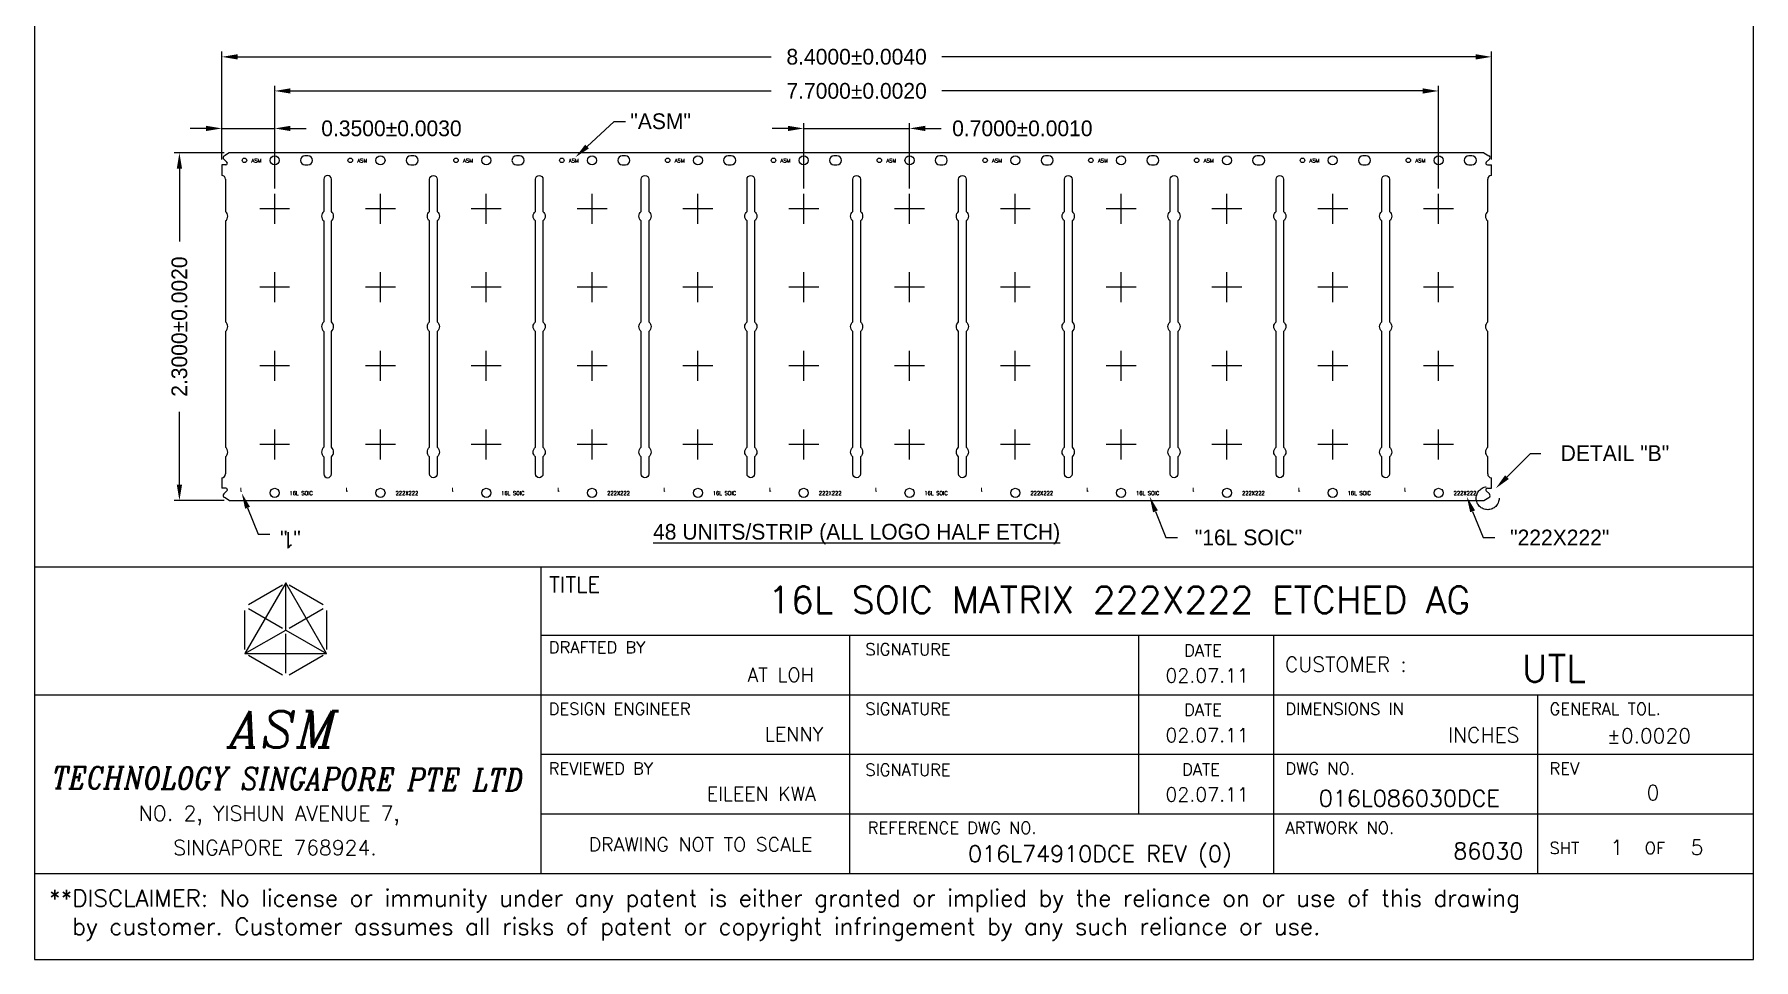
# Model space of a CAD drawing. Header units: inches. Extents: x -27000.02 to -26991.58, y 17307.58 to 17312.32.
# Drawn here: x -27000.018 to -26996.742, y 17307.575 to 17309.338 of the extents above; entities that cross this region are included whole.
import ezdxf
from ezdxf.enums import TextEntityAlignment as Align

# ---------------------------------------------------------------- set-up
doc = ezdxf.new("R2010")
doc.units = ezdxf.units.IN
doc.header["$MEASUREMENT"] = 0
doc.linetypes.add('CENTER', pattern=[2, 1.25, -0.25, 0.25, -0.25])
doc.layers.add('1', color=7, linetype='Continuous')
doc.layers.add('1D', color=4, linetype='Continuous')
doc.styles.add('ABC', font='ITALIC')
doc.styles.add('ROMANS', font='romans', dxfattribs={"height": 2.5})
doc.styles.add('SIMPLEX', font='SIMPLEX')

msp = doc.modelspace()

# ---------------------------------------------------------------- linework, layer by layer
at = {"layer": '1'}
for p, q in [((-26999.6461, 17309.1126), (-26999.6556, 17309.1071)), ((-26997.2557, 17309.1126), (-26997.2462, 17309.1071)), ((-26999.6527, 17309.0896), (-26999.6605, 17309.0896)), ((-26999.6565, 17309.1003), (-26999.6507, 17309.0945)), ((-26997.2453, 17309.1003), (-26997.2511, 17309.0945)), ((-26997.2491, 17309.0896), (-26997.2413, 17309.0896)), ((-26999.6527, 17308.4733), (-26999.6605, 17308.4733)), ((-26999.6565, 17308.4625), (-26999.6507, 17308.4684)), ((-26999.6461, 17308.4502), (-26999.6556, 17308.4557)), ((-26997.2557, 17308.4502), (-26997.2462, 17308.4557)), ((-26997.2453, 17308.4625), (-26997.2511, 17308.4684)), ((-26997.2491, 17308.4733), (-26997.2413, 17308.4733))]:
    msp.add_line(p, q, dxfattribs=at)
for centre, radius, start, end in [((-26999.6535, 17309.1034), 0.00432, 120, 225), ((-26997.2483, 17309.1034), 0.00432, 315, 60), ((-26999.6527, 17309.0925), 0.00288, 270, 45), ((-26997.2491, 17309.0925), 0.00288, 135, 270), ((-26999.6535, 17308.4595), 0.00432, 135, 240), ((-26999.6527, 17308.4704), 0.00288, 315, 90), ((-26997.2491, 17308.4704), 0.00288, 90, 225), ((-26997.2483, 17308.4595), 0.00432, 300, 45)]:
    msp.add_arc(centre, radius, start, end, dxfattribs=at)
at = {"layer": '1D', "color": 7}
for p, q in [((-27000.0175, 17312.3201), (-27000.0175, 17307.739)), ((-26996.7418, 17307.739), (-26996.7418, 17312.3201)), ((-26997.2557, 17309.1126), (-26999.6461, 17309.1126)), ((-26999.6605, 17309.0896), (-26999.6605, 17309.0694)), ((-26997.2413, 17309.0694), (-26997.2413, 17309.0896)), ((-26999.6533, 17309.0622), (-26999.6533, 17309.0007)), ((-26997.2485, 17309.0007), (-26997.2485, 17309.0622)), ((-26999.6533, 17308.9827), (-26999.6533, 17308.7904)), ((-26997.2485, 17308.7904), (-26997.2485, 17308.9827)), ((-26999.6533, 17308.7724), (-26999.6533, 17308.5514)), ((-26997.2485, 17308.5514), (-26997.2485, 17308.7724)), ((-26999.6533, 17308.5334), (-26999.6533, 17308.5006)), ((-26997.2485, 17308.5006), (-26997.2485, 17308.5334)), ((-26999.6605, 17308.4934), (-26999.6605, 17308.4733)), ((-26997.2413, 17308.4733), (-26997.2413, 17308.4934)), ((-26999.6461, 17308.4502), (-26997.2557, 17308.4502)), ((-26996.7418, 17308.3229), (-27000.0175, 17308.3229)), ((-26999.0523, 17308.3229), (-26999.0523, 17307.739)), ((-26996.7418, 17308.1926), (-26999.0523, 17308.1926)), ((-26998.4643, 17308.1926), (-26998.4643, 17307.739)), ((-26997.9139, 17308.1926), (-26997.9139, 17307.8524)), ((-26997.6563, 17308.1926), (-26997.6563, 17307.739)), ((-26996.7418, 17308.0792), (-27000.0175, 17308.0792)), ((-26997.1537, 17308.0792), (-26997.1537, 17307.739)), ((-26996.7418, 17307.9658), (-26999.0523, 17307.9658)), ((-26996.7418, 17307.8524), (-26999.0523, 17307.8524)), ((-27000.0175, 17307.739), (-26996.7418, 17307.739))]:
    msp.add_line(p, q, dxfattribs=at)
at = {"layer": '1D'}
for p, q in [((-26999.6605, 17309.0996), (-26999.6605, 17309.3055)), ((-26997.2413, 17309.0996), (-26997.2413, 17309.3055)), ((-26999.6305, 17309.2955), (-26998.6134, 17309.2955)), ((-26997.2713, 17309.2955), (-26998.2884, 17309.2955)), ((-26999.5597, 17309.0446), (-26999.5597, 17309.2405)), ((-26997.3421, 17309.0446), (-26997.3421, 17309.2405)), ((-26999.5297, 17309.2305), (-26998.6134, 17309.2305)), ((-26997.3721, 17309.2305), (-26998.2884, 17309.2305)), ((-26998.9646, 17309.1246), (-26998.9127, 17309.1726)), ((-26998.9127, 17309.1726), (-26998.8912, 17309.1726)), ((-26998.5517, 17309.0446), (-26998.5517, 17309.1691)), ((-26998.3501, 17309.0446), (-26998.3501, 17309.1691)), ((-26999.6905, 17309.1591), (-26999.7205, 17309.1591)), ((-26999.6605, 17309.1591), (-26999.5597, 17309.1591)), ((-26999.5297, 17309.1591), (-26999.4997, 17309.1591)), ((-26998.5817, 17309.1591), (-26998.6117, 17309.1591)), ((-26998.5517, 17309.1591), (-26998.3501, 17309.1591)), ((-26998.3201, 17309.1591), (-26998.2901, 17309.1591)), ((-26999.6561, 17309.1126), (-26999.7512, 17309.1126)), ((-26999.7412, 17309.0826), (-26999.7412, 17308.9439)), ((-26999.7412, 17308.4802), (-26999.7412, 17308.6189)), ((-26997.2118, 17308.4945), (-26997.1668, 17308.5395)), ((-26997.1668, 17308.5395), (-26997.1475, 17308.5395)), ((-26999.6561, 17308.4502), (-26999.7512, 17308.4502)), ((-26999.6113, 17308.4361), (-26999.5914, 17308.3862)), ((-26997.8814, 17308.4294), (-26997.8615, 17308.3795)), ((-26997.2772, 17308.4294), (-26997.2572, 17308.3795)), ((-26999.5914, 17308.3862), (-26999.5691, 17308.3862)), ((-26997.8615, 17308.3795), (-26997.8392, 17308.3795)), ((-26997.2572, 17308.3795), (-26997.235, 17308.3795))]:
    msp.add_line(p, q, dxfattribs=at)
at = {"layer": '1D', "linetype": 'CENTER', "ltscale": 0.09}
for p, q in [((-26999.5312, 17309.0061), (-26999.5882, 17309.0061)), ((-26999.5597, 17308.9776), (-26999.5597, 17309.0346)), ((-26999.3296, 17309.0061), (-26999.3866, 17309.0061)), ((-26999.3581, 17308.9776), (-26999.3581, 17309.0346)), ((-26999.128, 17309.0061), (-26999.185, 17309.0061)), ((-26999.1565, 17308.9776), (-26999.1565, 17309.0346)), ((-26998.9264, 17309.0061), (-26998.9834, 17309.0061)), ((-26998.9549, 17308.9776), (-26998.9549, 17309.0346)), ((-26998.7248, 17309.0061), (-26998.7818, 17309.0061)), ((-26998.7533, 17308.9776), (-26998.7533, 17309.0346)), ((-26998.5232, 17309.0061), (-26998.5802, 17309.0061)), ((-26998.5517, 17308.9776), (-26998.5517, 17309.0346)), ((-26998.3216, 17309.0061), (-26998.3786, 17309.0061)), ((-26998.3501, 17308.9776), (-26998.3501, 17309.0346)), ((-26998.12, 17309.0061), (-26998.177, 17309.0061)), ((-26998.1485, 17308.9776), (-26998.1485, 17309.0346)), ((-26997.9184, 17309.0061), (-26997.9754, 17309.0061)), ((-26997.9469, 17308.9776), (-26997.9469, 17309.0346)), ((-26997.7168, 17309.0061), (-26997.7738, 17309.0061)), ((-26997.7453, 17308.9776), (-26997.7453, 17309.0346)), ((-26997.5152, 17309.0061), (-26997.5722, 17309.0061)), ((-26997.5437, 17308.9776), (-26997.5437, 17309.0346)), ((-26997.3136, 17309.0061), (-26997.3706, 17309.0061)), ((-26997.3421, 17308.9776), (-26997.3421, 17309.0346)), ((-26999.5597, 17308.8278), (-26999.5597, 17308.8849)), ((-26999.3581, 17308.8278), (-26999.3581, 17308.8849)), ((-26999.1565, 17308.8278), (-26999.1565, 17308.8849)), ((-26998.9549, 17308.8278), (-26998.9549, 17308.8849)), ((-26998.7533, 17308.8278), (-26998.7533, 17308.8849)), ((-26998.5517, 17308.8278), (-26998.5517, 17308.8849)), ((-26998.3501, 17308.8278), (-26998.3501, 17308.8849)), ((-26998.1485, 17308.8278), (-26998.1485, 17308.8849)), ((-26997.9469, 17308.8278), (-26997.9469, 17308.8849)), ((-26997.7453, 17308.8278), (-26997.7453, 17308.8849)), ((-26997.5437, 17308.8278), (-26997.5437, 17308.8849)), ((-26997.3421, 17308.8278), (-26997.3421, 17308.8849)), ((-26999.5312, 17308.8563), (-26999.5882, 17308.8563)), ((-26999.3296, 17308.8563), (-26999.3866, 17308.8563)), ((-26999.128, 17308.8563), (-26999.185, 17308.8563)), ((-26998.9264, 17308.8563), (-26998.9834, 17308.8563)), ((-26998.7248, 17308.8563), (-26998.7818, 17308.8563)), ((-26998.5232, 17308.8563), (-26998.5802, 17308.8563)), ((-26998.3216, 17308.8563), (-26998.3786, 17308.8563)), ((-26998.12, 17308.8563), (-26998.177, 17308.8563)), ((-26997.9184, 17308.8563), (-26997.9754, 17308.8563)), ((-26997.7168, 17308.8563), (-26997.7738, 17308.8563)), ((-26997.5152, 17308.8563), (-26997.5722, 17308.8563)), ((-26997.3136, 17308.8563), (-26997.3706, 17308.8563)), ((-26999.5597, 17308.678), (-26999.5597, 17308.7351)), ((-26999.3581, 17308.678), (-26999.3581, 17308.7351)), ((-26999.1565, 17308.678), (-26999.1565, 17308.7351)), ((-26998.9549, 17308.678), (-26998.9549, 17308.7351)), ((-26998.7533, 17308.678), (-26998.7533, 17308.7351)), ((-26998.5517, 17308.678), (-26998.5517, 17308.7351)), ((-26998.3501, 17308.678), (-26998.3501, 17308.7351)), ((-26998.1485, 17308.678), (-26998.1485, 17308.7351)), ((-26997.9469, 17308.678), (-26997.9469, 17308.7351)), ((-26997.7453, 17308.678), (-26997.7453, 17308.7351)), ((-26997.5437, 17308.678), (-26997.5437, 17308.7351)), ((-26997.3421, 17308.678), (-26997.3421, 17308.7351)), ((-26999.5312, 17308.7066), (-26999.5882, 17308.7066)), ((-26999.3296, 17308.7066), (-26999.3866, 17308.7066)), ((-26999.128, 17308.7066), (-26999.185, 17308.7066)), ((-26998.9264, 17308.7066), (-26998.9834, 17308.7066)), ((-26998.7248, 17308.7066), (-26998.7818, 17308.7066)), ((-26998.5232, 17308.7066), (-26998.5802, 17308.7066)), ((-26998.3216, 17308.7066), (-26998.3786, 17308.7066)), ((-26998.12, 17308.7066), (-26998.177, 17308.7066)), ((-26997.9184, 17308.7066), (-26997.9754, 17308.7066)), ((-26997.7168, 17308.7066), (-26997.7738, 17308.7066)), ((-26997.5152, 17308.7066), (-26997.5722, 17308.7066)), ((-26997.3136, 17308.7066), (-26997.3706, 17308.7066)), ((-26999.5597, 17308.5283), (-26999.5597, 17308.5853)), ((-26999.3581, 17308.5283), (-26999.3581, 17308.5853)), ((-26999.1565, 17308.5283), (-26999.1565, 17308.5853)), ((-26998.9549, 17308.5283), (-26998.9549, 17308.5853)), ((-26998.7533, 17308.5283), (-26998.7533, 17308.5853)), ((-26998.5517, 17308.5283), (-26998.5517, 17308.5853)), ((-26998.3501, 17308.5283), (-26998.3501, 17308.5853)), ((-26998.1485, 17308.5283), (-26998.1485, 17308.5853)), ((-26997.9469, 17308.5283), (-26997.9469, 17308.5853)), ((-26997.7453, 17308.5283), (-26997.7453, 17308.5853)), ((-26997.5437, 17308.5283), (-26997.5437, 17308.5853)), ((-26997.3421, 17308.5283), (-26997.3421, 17308.5853)), ((-26999.5312, 17308.5568), (-26999.5882, 17308.5568)), ((-26999.3296, 17308.5568), (-26999.3866, 17308.5568)), ((-26999.128, 17308.5568), (-26999.185, 17308.5568)), ((-26998.9264, 17308.5568), (-26998.9834, 17308.5568)), ((-26998.7248, 17308.5568), (-26998.7818, 17308.5568)), ((-26998.5232, 17308.5568), (-26998.5802, 17308.5568)), ((-26998.3216, 17308.5568), (-26998.3786, 17308.5568)), ((-26998.12, 17308.5568), (-26998.177, 17308.5568)), ((-26997.9184, 17308.5568), (-26997.9754, 17308.5568)), ((-26997.7168, 17308.5568), (-26997.7738, 17308.5568)), ((-26997.5152, 17308.5568), (-26997.5722, 17308.5568)), ((-26997.3136, 17308.5568), (-26997.3706, 17308.5568))]:
    msp.add_line(p, q, dxfattribs=at)
at = {"layer": '1D', "color": 1}
for p, q in [((-26999.5385, 17308.293), (-26999.6163, 17308.1583)), ((-26999.6098, 17308.2518), (-26999.545, 17308.2893)), ((-26999.4607, 17308.1583), (-26999.5385, 17308.293)), ((-26999.5385, 17308.2032), (-26999.5385, 17308.293)), ((-26999.532, 17308.2893), (-26999.4672, 17308.2518)), ((-26999.6163, 17308.1658), (-26999.6163, 17308.2406)), ((-26999.6098, 17308.2444), (-26999.545, 17308.2069)), ((-26999.532, 17308.2069), (-26999.4672, 17308.2444)), ((-26999.4607, 17308.2406), (-26999.4607, 17308.1658)), ((-26999.6163, 17308.1583), (-26999.5385, 17308.2032)), ((-26999.5385, 17308.2032), (-26999.4607, 17308.1583)), ((-26999.5385, 17308.1209), (-26999.5385, 17308.1957)), ((-26999.6163, 17308.1583), (-26999.4607, 17308.1583)), ((-26999.545, 17308.1171), (-26999.6098, 17308.1546)), ((-26999.4672, 17308.1546), (-26999.532, 17308.1171))]:
    msp.add_line(p, q, dxfattribs=at)
at = {"layer": '1D', "color": 7}
for points in [[(-26999.5021, 17309.0896), (-26999.4963, 17309.0896, 1), (-26999.4963, 17309.1069), (-26999.5021, 17309.1069, 1)], [(-26999.3005, 17309.0896), (-26999.2947, 17309.0896, 1), (-26999.2947, 17309.1069), (-26999.3005, 17309.1069, 1)], [(-26999.0989, 17309.0896), (-26999.0931, 17309.0896, 1), (-26999.0931, 17309.1069), (-26999.0989, 17309.1069, 1)], [(-26998.8973, 17309.0896), (-26998.8915, 17309.0896, 1), (-26998.8915, 17309.1069), (-26998.8973, 17309.1069, 1)], [(-26998.6957, 17309.0896), (-26998.6899, 17309.0896, 1), (-26998.6899, 17309.1069), (-26998.6957, 17309.1069, 1)], [(-26998.4941, 17309.0896), (-26998.4883, 17309.0896, 1), (-26998.4883, 17309.1069), (-26998.4941, 17309.1069, 1)], [(-26998.2925, 17309.0896), (-26998.2867, 17309.0896, 1), (-26998.2867, 17309.1069), (-26998.2925, 17309.1069, 1)], [(-26998.0909, 17309.0896), (-26998.0851, 17309.0896, 1), (-26998.0851, 17309.1069), (-26998.0909, 17309.1069, 1)], [(-26997.8893, 17309.0896), (-26997.8835, 17309.0896, 1), (-26997.8835, 17309.1069), (-26997.8893, 17309.1069, 1)], [(-26997.6877, 17309.0896), (-26997.6819, 17309.0896, 1), (-26997.6819, 17309.1069), (-26997.6877, 17309.1069, 1)], [(-26997.4861, 17309.0896), (-26997.4803, 17309.0896, 1), (-26997.4803, 17309.1069), (-26997.4861, 17309.1069, 1)], [(-26997.2787, 17309.1069), (-26997.2845, 17309.1069, 1), (-26997.2845, 17309.0896), (-26997.2787, 17309.0896, 1)], [(-26999.4661, 17308.5006, 1), (-26999.4517, 17308.5006), (-26999.4517, 17308.5334, 0.480384), (-26999.4517, 17308.5514), (-26999.4517, 17308.7724, 0.480384), (-26999.4517, 17308.7904), (-26999.4517, 17308.9827, 0.480384), (-26999.4517, 17309.0007), (-26999.4517, 17309.0622, 1), (-26999.4661, 17309.0622), (-26999.4661, 17309.0007, 0.480384), (-26999.4661, 17308.9827), (-26999.4661, 17308.7904, 0.480384), (-26999.4661, 17308.7724), (-26999.4661, 17308.5514, 0.480384), (-26999.4661, 17308.5334)], [(-26999.2501, 17308.5006, -1), (-26999.2645, 17308.5006), (-26999.2645, 17308.5334, -0.480384), (-26999.2645, 17308.5514), (-26999.2645, 17308.7724, -0.480384), (-26999.2645, 17308.7904), (-26999.2645, 17308.9827, -0.480384), (-26999.2645, 17309.0007), (-26999.2645, 17309.0622, -1), (-26999.2501, 17309.0622), (-26999.2501, 17309.0007, -0.480384), (-26999.2501, 17308.9827), (-26999.2501, 17308.7904, -0.480384), (-26999.2501, 17308.7724), (-26999.2501, 17308.5514, -0.480384), (-26999.2501, 17308.5334)], [(-26999.0485, 17308.5006, -1), (-26999.0629, 17308.5006), (-26999.0629, 17308.5334, -0.480384), (-26999.0629, 17308.5514), (-26999.0629, 17308.7724, -0.480384), (-26999.0629, 17308.7904), (-26999.0629, 17308.9827, -0.480384), (-26999.0629, 17309.0007), (-26999.0629, 17309.0622, -1), (-26999.0485, 17309.0622), (-26999.0485, 17309.0007, -0.480384), (-26999.0485, 17308.9827), (-26999.0485, 17308.7904, -0.480384), (-26999.0485, 17308.7724), (-26999.0485, 17308.5514, -0.480384), (-26999.0485, 17308.5334)], [(-26998.8469, 17308.5006, -1), (-26998.8613, 17308.5006), (-26998.8613, 17308.5334, -0.480384), (-26998.8613, 17308.5514), (-26998.8613, 17308.7724, -0.480384), (-26998.8613, 17308.7904), (-26998.8613, 17308.9827, -0.480384), (-26998.8613, 17309.0007), (-26998.8613, 17309.0622, -1), (-26998.8469, 17309.0622), (-26998.8469, 17309.0007, -0.480384), (-26998.8469, 17308.9827), (-26998.8469, 17308.7904, -0.480384), (-26998.8469, 17308.7724), (-26998.8469, 17308.5514, -0.480384), (-26998.8469, 17308.5334)], [(-26998.6453, 17308.5006, -1), (-26998.6597, 17308.5006), (-26998.6597, 17308.5334, -0.480384), (-26998.6597, 17308.5514), (-26998.6597, 17308.7724, -0.480384), (-26998.6597, 17308.7904), (-26998.6597, 17308.9827, -0.480384), (-26998.6597, 17309.0007), (-26998.6597, 17309.0622, -1), (-26998.6453, 17309.0622), (-26998.6453, 17309.0007, -0.480384), (-26998.6453, 17308.9827), (-26998.6453, 17308.7904, -0.480384), (-26998.6453, 17308.7724), (-26998.6453, 17308.5514, -0.480384), (-26998.6453, 17308.5334)], [(-26998.4437, 17308.5006, -1), (-26998.4581, 17308.5006), (-26998.4581, 17308.5334, -0.480384), (-26998.4581, 17308.5514), (-26998.4581, 17308.7724, -0.480384), (-26998.4581, 17308.7904), (-26998.4581, 17308.9827, -0.480384), (-26998.4581, 17309.0007), (-26998.4581, 17309.0622, -1), (-26998.4437, 17309.0622), (-26998.4437, 17309.0007, -0.480384), (-26998.4437, 17308.9827), (-26998.4437, 17308.7904, -0.480384), (-26998.4437, 17308.7724), (-26998.4437, 17308.5514, -0.480384), (-26998.4437, 17308.5334)], [(-26998.2421, 17308.5006, -1), (-26998.2565, 17308.5006), (-26998.2565, 17308.5334, -0.480384), (-26998.2565, 17308.5514), (-26998.2565, 17308.7724, -0.480384), (-26998.2565, 17308.7904), (-26998.2565, 17308.9827, -0.480384), (-26998.2565, 17309.0007), (-26998.2565, 17309.0622, -1), (-26998.2421, 17309.0622), (-26998.2421, 17309.0007, -0.480384), (-26998.2421, 17308.9827), (-26998.2421, 17308.7904, -0.480384), (-26998.2421, 17308.7724), (-26998.2421, 17308.5514, -0.480384), (-26998.2421, 17308.5334)], [(-26998.0405, 17308.5006, -1), (-26998.0549, 17308.5006), (-26998.0549, 17308.5334, -0.480384), (-26998.0549, 17308.5514), (-26998.0549, 17308.7724, -0.480384), (-26998.0549, 17308.7904), (-26998.0549, 17308.9827, -0.480384), (-26998.0549, 17309.0007), (-26998.0549, 17309.0622, -1), (-26998.0405, 17309.0622), (-26998.0405, 17309.0007, -0.480384), (-26998.0405, 17308.9827), (-26998.0405, 17308.7904, -0.480384), (-26998.0405, 17308.7724), (-26998.0405, 17308.5514, -0.480384), (-26998.0405, 17308.5334)], [(-26997.8389, 17308.5006, -1), (-26997.8533, 17308.5006), (-26997.8533, 17308.5334, -0.480384), (-26997.8533, 17308.5514), (-26997.8533, 17308.7724, -0.480384), (-26997.8533, 17308.7904), (-26997.8533, 17308.9827, -0.480384), (-26997.8533, 17309.0007), (-26997.8533, 17309.0622, -1), (-26997.8389, 17309.0622), (-26997.8389, 17309.0007, -0.480384), (-26997.8389, 17308.9827), (-26997.8389, 17308.7904, -0.480384), (-26997.8389, 17308.7724), (-26997.8389, 17308.5514, -0.480384), (-26997.8389, 17308.5334)], [(-26997.6373, 17308.5006, -1), (-26997.6517, 17308.5006), (-26997.6517, 17308.5334, -0.480384), (-26997.6517, 17308.5514), (-26997.6517, 17308.7724, -0.480384), (-26997.6517, 17308.7904), (-26997.6517, 17308.9827, -0.480384), (-26997.6517, 17309.0007), (-26997.6517, 17309.0622, -1), (-26997.6373, 17309.0622), (-26997.6373, 17309.0007, -0.480384), (-26997.6373, 17308.9827), (-26997.6373, 17308.7904, -0.480384), (-26997.6373, 17308.7724), (-26997.6373, 17308.5514, -0.480384), (-26997.6373, 17308.5334)], [(-26997.4357, 17308.5006, -1), (-26997.4501, 17308.5006), (-26997.4501, 17308.5334, -0.480384), (-26997.4501, 17308.5514), (-26997.4501, 17308.7724, -0.480384), (-26997.4501, 17308.7904), (-26997.4501, 17308.9827, -0.480384), (-26997.4501, 17309.0007), (-26997.4501, 17309.0622, -1), (-26997.4357, 17309.0622), (-26997.4357, 17309.0007, -0.480384), (-26997.4357, 17308.9827), (-26997.4357, 17308.7904, -0.480384), (-26997.4357, 17308.7724), (-26997.4357, 17308.5514, -0.480384), (-26997.4357, 17308.5334)]]:
    msp.add_lwpolyline(points, format="xyb", close=True, dxfattribs=at)
msp.add_lwpolyline([(-27000.0175, 17307.739), (-27000.0175, 17307.5751), (-26996.7418, 17307.5751), (-26996.7418, 17307.739)], dxfattribs=at)
for centre, radius in [((-26999.6173, 17309.0982), 0.00432), ((-26999.5597, 17309.0982), 0.00864), ((-26999.4157, 17309.0982), 0.00432), ((-26999.3581, 17309.0982), 0.00864), ((-26999.2141, 17309.0982), 0.00432), ((-26999.1565, 17309.0982), 0.00864), ((-26999.0125, 17309.0982), 0.00432), ((-26998.9549, 17309.0982), 0.00864), ((-26998.8109, 17309.0982), 0.00432), ((-26998.7533, 17309.0982), 0.00864), ((-26998.6093, 17309.0982), 0.00432), ((-26998.5517, 17309.0982), 0.00864), ((-26998.4077, 17309.0982), 0.00432), ((-26998.3501, 17309.0982), 0.00864), ((-26998.2061, 17309.0982), 0.00432), ((-26998.1485, 17309.0982), 0.00864), ((-26998.0045, 17309.0982), 0.00432), ((-26997.9469, 17309.0982), 0.00864), ((-26997.8029, 17309.0982), 0.00432), ((-26997.7453, 17309.0982), 0.00864), ((-26997.6013, 17309.0982), 0.00432), ((-26997.5437, 17309.0982), 0.00864), ((-26997.3997, 17309.0982), 0.00432), ((-26997.3421, 17309.0982), 0.00864), ((-26999.5597, 17308.4646), 0.00864), ((-26999.3581, 17308.4646), 0.00864), ((-26999.1565, 17308.4646), 0.00864), ((-26998.9549, 17308.4646), 0.00864), ((-26998.7533, 17308.4646), 0.00864), ((-26998.5517, 17308.4646), 0.00864), ((-26998.3501, 17308.4646), 0.00864), ((-26998.1485, 17308.4646), 0.00864), ((-26997.9469, 17308.4646), 0.00864), ((-26997.7453, 17308.4646), 0.00864), ((-26997.5437, 17308.4646), 0.00864), ((-26997.3421, 17308.4646), 0.00864)]:
    msp.add_circle(centre, radius, dxfattribs=at)
at = {"layer": '1D', "color": 2, "linetype": 'CENTER', "ltscale": 0.03}
msp.add_circle((-26997.2485, 17308.4544), 0.0219, dxfattribs=at)
at = {"layer": '1D', "color": 7}
for centre, radius, start, end in [((-26999.6605, 17309.0622), 0.0072, 0, 90), ((-26997.2413, 17309.0622), 0.0072, 90, 180), ((-26999.6605, 17308.9917), 0.0115, 308.6822, 51.3178), ((-26997.2413, 17308.9917), 0.0115, 128.6822, 231.3178), ((-26999.6605, 17308.7814), 0.0115, 308.6822, 51.3178), ((-26997.2413, 17308.7814), 0.0115, 128.6822, 231.3178), ((-26999.6605, 17308.5424), 0.0115, 308.6822, 51.3178), ((-26997.2413, 17308.5424), 0.0115, 128.6822, 231.3178), ((-26999.6605, 17308.5006), 0.0072, 270, 360), ((-26997.2413, 17308.5006), 0.0072, 180, 270)]:
    msp.add_arc(centre, radius, start, end, dxfattribs=at)
at = {"layer": '1D'}
for points in [[(-26999.6305, 17309.3005), (-26999.6305, 17309.2905), (-26999.6605, 17309.2955)], [(-26997.2713, 17309.3005), (-26997.2713, 17309.2905), (-26997.2413, 17309.2955)], [(-26999.5297, 17309.2355), (-26999.5297, 17309.2255), (-26999.5597, 17309.2305)], [(-26997.3721, 17309.2355), (-26997.3721, 17309.2255), (-26997.3421, 17309.2305)], [(-26999.6905, 17309.1641), (-26999.6905, 17309.1541), (-26999.6605, 17309.1591)], [(-26999.5297, 17309.1641), (-26999.5297, 17309.1541), (-26999.5597, 17309.1591)], [(-26998.5817, 17309.1641), (-26998.5817, 17309.1541), (-26998.5517, 17309.1591)], [(-26998.3201, 17309.1641), (-26998.3201, 17309.1541), (-26998.3501, 17309.1591)], [(-26999.7462, 17309.0826), (-26999.7362, 17309.0826), (-26999.7412, 17309.1126)], [(-26998.9612, 17309.1209), (-26998.9866, 17309.1042), (-26998.968, 17309.1283)], [(-26999.7462, 17308.4802), (-26999.7362, 17308.4802), (-26999.7412, 17308.4502)], [(-26997.2083, 17308.491), (-26997.233, 17308.4733), (-26997.2154, 17308.4981)], [(-26999.616, 17308.4343), (-26999.6224, 17308.464), (-26999.6067, 17308.438)], [(-26997.8861, 17308.4276), (-26997.8925, 17308.4573), (-26997.8768, 17308.4313)], [(-26997.2818, 17308.4276), (-26997.2883, 17308.4573), (-26997.2725, 17308.4313)]]:
    msp.add_solid(points, dxfattribs=at)

# ---------------------------------------------------------------- texts
at = {"layer": '1D', "style": 'ROMANS'}
for s, p in [('ASM', (-26999.604, 17309.0941)), ('ASM', (-26999.4024, 17309.0941)), ('ASM', (-26999.2008, 17309.0941)), ('ASM', (-26998.9992, 17309.0941)), ('ASM', (-26998.7976, 17309.0941)), ('ASM', (-26998.596, 17309.0941)), ('ASM', (-26998.3944, 17309.0941)), ('ASM', (-26998.1928, 17309.0941)), ('ASM', (-26997.9912, 17309.0941)), ('ASM', (-26997.7896, 17309.0941)), ('ASM', (-26997.588, 17309.0941)), ('ASM', (-26997.3864, 17309.0941)), ('16L SOIC', (-26999.5314, 17308.4605)), ('222X222', (-26999.3293, 17308.4605)), ('16L SOIC', (-26999.1282, 17308.4605)), ('222X222', (-26998.9261, 17308.4605)), ('16L SOIC', (-26998.725, 17308.4605)), ('222X222', (-26998.5229, 17308.4605)), ('16L SOIC', (-26998.3218, 17308.4605)), ('222X222', (-26998.1197, 17308.4605)), ('16L SOIC', (-26997.9186, 17308.4605)), ('222X222', (-26997.7165, 17308.4605)), ('16L SOIC', (-26997.5154, 17308.4605)), ('222X222', (-26997.3133, 17308.4605))]:
    msp.add_text(s, height=0.0072, dxfattribs=at).set_placement(p)
for height, p in [(0.0072, (-26999.6208, 17308.4741)), (0.0072, (-26999.4192, 17308.4741)), (0.0072, (-26999.2176, 17308.4741)), (0.0072, (-26999.016, 17308.4741)), (0.0072, (-26998.8144, 17308.4741)), (0.0072, (-26998.6128, 17308.4741)), (0.0072, (-26998.4112, 17308.4741)), (0.0072, (-26998.2096, 17308.4741)), (0.0072, (-26998.008, 17308.4741)), (0.0072, (-26997.8064, 17308.4741)), (0.0072, (-26997.6048, 17308.4741)), (0.0072, (-26997.4032, 17308.4741)), (0.03, (-26999.5199, 17308.3898))]:
    msp.add_text('1', height=height, rotation=180, dxfattribs=at).set_placement(p)
at = {"layer": '1D', "color": 1, "style": 'SIMPLEX'}
for s, height, p in [('TITLE', 0.02994, (-26999.0367, 17308.2748)), ('DRAFTED BY', 0.02268, (-26999.0374, 17308.1589)), ('SIGNATURE', 0.02268, (-26998.4341, 17308.155)), ('DATE', 0.02268, (-26997.827, 17308.153)), ('CUSTOMER :', 0.02835, (-26997.6347, 17308.1236)), ('DESIGN ENGINEER', 0.022678, (-26999.0374, 17308.0416)), ('SIGNATURE', 0.02268, (-26998.4341, 17308.0416)), ('DATE', 0.02268, (-26997.827, 17308.0397)), ('DIMENSIONS IN', 0.022678, (-26997.6338, 17308.0415)), ('GENERAL TOL.', 0.022678, (-26997.1305, 17308.0415)), ('REVIEWED BY', 0.022678, (-26999.0374, 17307.9282)), ('SIGNATURE', 0.02268, (-26998.4341, 17307.9255)), ('DATE', 0.02268, (-26997.8308, 17307.9263)), ('DWG NO.', 0.02268, (-26997.6338, 17307.9281)), ('REV', 0.02268, (-26997.1305, 17307.9281)), ('NO. 2, YISHUN AVENUE 7,', 0.028443, (-26999.8188, 17307.8398)), ('REFERENCE DWG NO.', 0.022678, (-26998.4297, 17307.815)), ('ARTWORK NO.', 0.022678, (-26997.6338, 17307.8147)), ('SINGAPORE 768924.', 0.028443, (-26999.7531, 17307.7743)), ('SHT', 0.02268, (-26997.1305, 17307.7764)), ('OF', 0.02268, (-26996.9492, 17307.7764))]:
    msp.add_text(s, height=height, dxfattribs=at).set_placement(p)
at = {"layer": '1D', "color": 4, "style": 'SIMPLEX'}
for s, height, p in [('16L SOIC MATRIX 222X222 ETCHED AG', 0.051027, (-26998.6199, 17308.2352)), ('AT LOH', 0.02653, (-26998.6588, 17308.1047)), ('02.07.11', 0.02653, (-26997.8625, 17308.1032)), ('LENNY', 0.02653, (-26998.626, 17307.9914)), ('02.07.11', 0.02653, (-26997.8625, 17307.9898)), ('INCHES', 0.02835, (-26997.3242, 17307.9891)), ('%%P0.0020', 0.02835, (-26997.0215, 17307.9873)), ('EILEEN KWA ', 0.026527, (-26998.7367, 17307.878)), ('02.07.11', 0.02653, (-26997.8625, 17307.8764)), ('016L086030DCE', 0.031183, (-26997.5703, 17307.8668)), ('0', 0.0283, (-26996.9457, 17307.8791)), ('016L74910DCE REV (0)', 0.031183, (-26998.2385, 17307.7612)), ('1', 0.0283, (-26997.0145, 17307.775)), ('5', 0.0283, (-26996.8617, 17307.775))]:
    msp.add_text(s, height=height, dxfattribs=at).set_placement(p)
for s, height, p in [('UTL', 0.05189, (-26997.061, 17308.1043)), ('86030', 0.03118, (-26997.1805, 17307.7665))]:
    msp.add_text(s, height=height, dxfattribs=at).set_placement(p, align=Align.RIGHT)
at = {"layer": '1D', "color": 1, "style": 'ABC'}
msp.add_text('ASM', height=0.06879, dxfattribs=at).set_placement((-26999.5415, 17308.0139), align=Align.MIDDLE)
at = {"layer": '1D', "color": 1, "linetype": 'Continuous', "style": 'ABC', "width": 0.738856}
msp.add_text('TECHNOLOGY SINGAPORE PTE LTD', height=0.041968, rotation=359.7173, dxfattribs=at).set_placement((-26999.9833, 17307.901), (-26999.0856, 17307.8966), align=Align.FIT)
at = {"layer": '1D', "color": 1, "style": 'SIMPLEX'}
msp.add_text('DRAWING NOT TO SCALE', height=0.026436, dxfattribs=at).set_placement((-26998.5355, 17307.7815), align=Align.RIGHT)
at = {"layer": '1D', "char_height": 0.03, "attachment_point": 5}
for s, insert in [('\\A1;8.4000%%p0.0040', (-26998.4509, 17309.2955)), ('\\A1;7.7000%%P0.0020', (-26998.4509, 17309.2305)), ('\\A1;0.3500%%p0.0030', (-26999.3372, 17309.1591)), ('\\A1;"ASM"', (-26998.8243, 17309.1726)), ('\\A1;0.7000%%p0.0010', (-26998.1351, 17309.1591)), ('\\A1;DETAIL "B"', (-26997.006, 17308.5403)), ('\\A1;" "', (-26999.5297, 17308.3778)), ('\\A1;{\\L48 UNITS/STRIP (ALL LOGO HALF ETCH)}', (-26998.4509, 17308.386)), ('\\A1;"16L SOIC"', (-26997.7042, 17308.3795)), ('"222X222"', (-26997.1112, 17308.3795))]:
    msp.add_mtext(s, dxfattribs=dict(at, insert=insert))
at = {"layer": '1D', "insert": (-26999.7412, 17308.7814), "char_height": 0.03, "attachment_point": 5, "rotation": 90}
msp.add_mtext('\\A1;2.3000%%p0.0020', dxfattribs=at)
at = {"layer": '1D', "color": 7, "insert": (-26999.9894, 17307.7084), "char_height": 0.0322751, "width": 4.232586, "attachment_point": 1, "style": 'SIMPLEX'}
msp.add_mtext('**DISCLAIMER: No license or immunity under any patent is either granted or implied by the reliance on or use of this drawing\\P  by customer. Customer assumes all risks of patent or copyright infringement by any such reliance or use.', dxfattribs=at)

doc.saveas('drawing.dxf')
